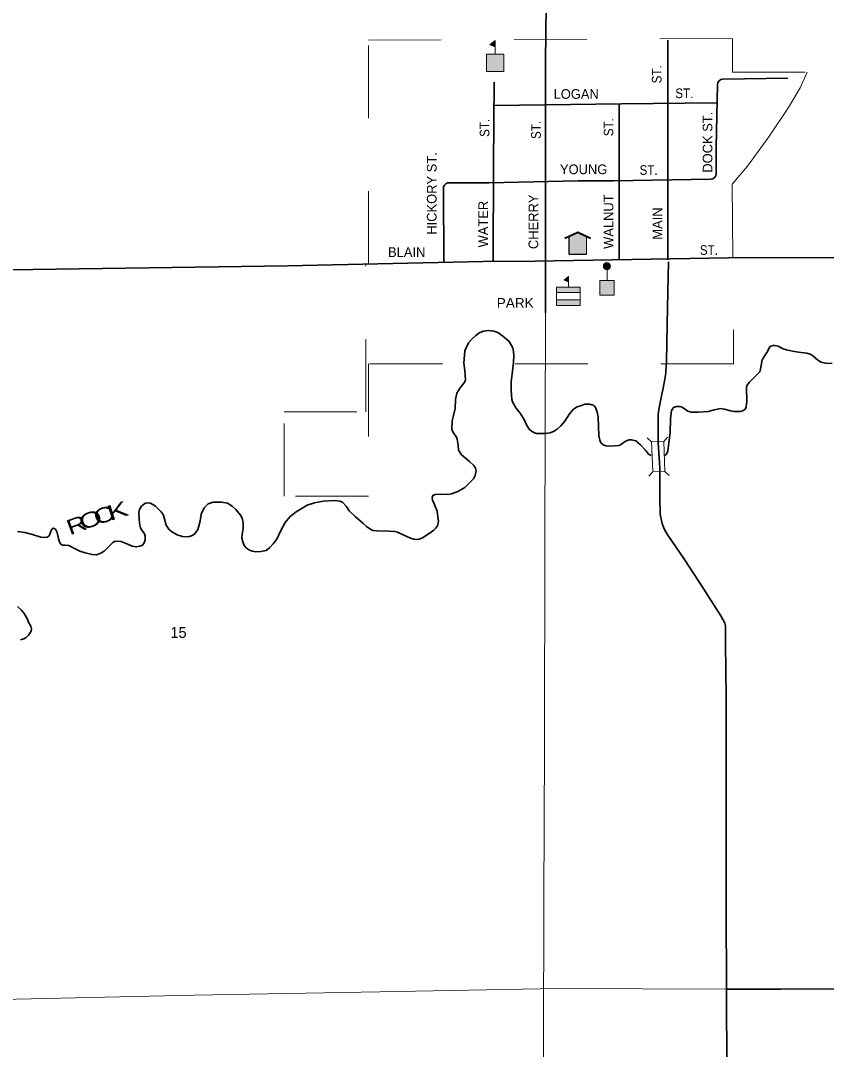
# Model space of a CAD drawing. Extents: x 211 to 6450, y -1095 to 62.
# Drawn here: x 6447.165 to 6448.271, y -1094.209 to -1092.797 of the extents above; entities that cross this region are included whole.
import ezdxf
from ezdxf.enums import TextEntityAlignment as Align

# ---------------------------------------------------------------- set-up
doc = ezdxf.new("R2010")
doc.units = 0
doc.header["$LTSCALE"] = 0.0075
doc.linetypes.add('LONG_DASHED', pattern=[7.5, 6, -1.5])
for name, color, linetype, lineweight in [('14', 7, 'Continuous', 35), ('15', 7, 'Continuous', 13), ('21', 7, 'Continuous', 13), ('25', 7, 'Continuous', 25), ('31', 7, 'Continuous', 13), ('32', 7, 'Continuous', 13), ('35', 7, 'Continuous', 13), ('36', 7, 'Continuous', 13), ('4', 7, 'LONG_DASHED', 13)]:
    doc.layers.add(name, color=color, linetype=linetype, lineweight=lineweight)
for name, color, linetype in [('29', 7, 'Continuous'), ('45', 7, 'Continuous'), ('47', 7, 'Continuous'), ('49', 7, 'Continuous')]:
    doc.layers.add(name, color=color, linetype=linetype)

msp = doc.modelspace()

# ---------------------------------------------------------------- hatches: boundary and pattern name
at = {"layer": '31'}
for points in [[(6447.970132, -1093.139061, 1), (6447.969706, -1093.12926, 1)], [(6447.960417, -1093.174242), (6447.960417, -1093.153977), (6447.979924, -1093.153977), (6447.979924, -1093.174242)]]:
    msp.add_hatch(color=256, dxfattribs=at).paths.add_polyline_path(points)
at = {"layer": '32'}
for points in [[(6447.816288, -1092.833333), (6447.80928, -1092.830492), (6447.816288, -1092.824432)], [(6447.804356, -1092.867235), (6447.804356, -1092.843182), (6447.828409, -1092.843182), (6447.828409, -1092.867235)]]:
    msp.add_hatch(color=256, dxfattribs=at).paths.add_polyline_path(points)
at = {"layer": '35'}
for points in [[(6447.917045, -1093.155871), (6447.917045, -1093.148295), (6447.911174, -1093.153409)], [(6447.933333, -1093.162879), (6447.933333, -1093.170455), (6447.900568, -1093.170455), (6447.900568, -1093.162879)], [(6447.933333, -1093.180682), (6447.933333, -1093.188258), (6447.900568, -1093.188258), (6447.900568, -1093.180682)]]:
    msp.add_hatch(color=256, dxfattribs=at).paths.add_polyline_path(points)
at = {"layer": '36'}
msp.add_hatch(color=256, dxfattribs=at).paths.add_polyline_path([(6447.930303, -1093.087879), (6447.917992, -1093.093371), (6447.917992, -1093.118182), (6447.942045, -1093.118182), (6447.942045, -1093.093371)])

# ---------------------------------------------------------------- linework, layer by layer
at = {"layer": '14'}
for p, q in [((6448.053409, -1093.125379), (6448.053409, -1092.824053)), ((6448.129167, -1092.877462), (6448.218371, -1092.876326)), ((6447.986742, -1093.125379), (6447.986742, -1092.911553)), ((6447.745455, -1093.027462), (6447.746023, -1093.128788))]:
    msp.add_line(p, q, dxfattribs=at)
for points in [[(6447.869886, -1091.307197), (6447.870265, -1091.360795), (6447.871212, -1091.466667), (6447.873295, -1091.581439), (6447.876515, -1091.797348), (6447.881818, -1092.087879), (6447.883902, -1092.317992), (6447.888447, -1092.621591), (6447.885417, -1092.85322), (6447.885417, -1093.198674)], [(6447.813636, -1093.127652), (6447.814394, -1092.994318), (6447.814962, -1092.881818)], [(6448.119886, -1093.007386), (6448.120076, -1092.970833), (6448.12178, -1092.884848)], [(6448.121212, -1092.910227), (6447.989962, -1092.911553), (6447.814583, -1092.913826)], [(6447.75303, -1093.019886), (6447.807955, -1093.019886), (6447.930303, -1093.017235), (6447.979167, -1093.017045), (6448.112311, -1093.014962)], [(6446.412879, -1093.147159), (6446.501894, -1093.147159), (6446.77197, -1093.143182), (6446.910606, -1093.141856), (6447.149811, -1093.139205), (6447.531439, -1093.133712), (6447.799811, -1093.127652), (6447.870833, -1093.127273), (6448.137121, -1093.122917), (6448.366477, -1093.122159), (6448.820076, -1093.122538), (6449.10947, -1093.121591), (6449.845833, -1093.118939)], [(6448.054545, -1093.12822), (6448.05303, -1093.191098), (6448.051894, -1093.264583), (6448.050947, -1093.279735), (6448.05, -1093.286932), (6448.046591, -1093.303788), (6448.044318, -1093.314583), (6448.041288, -1093.330871), (6448.040341, -1093.337311), (6448.04053, -1093.376515), (6448.042614, -1093.411174), (6448.042803, -1093.429735), (6448.042803, -1093.454356), (6448.042992, -1093.472538), (6448.043182, -1093.474621), (6448.043939, -1093.479167), (6448.046023, -1093.487311), (6448.048295, -1093.493939), (6448.050947, -1093.498864), (6448.053598, -1093.503409), (6448.076705, -1093.536932), (6448.10303, -1093.577652), (6448.126326, -1093.614394), (6448.132008, -1093.624432), (6448.132576, -1093.62803), (6448.132955, -1093.652273), (6448.133712, -1093.725379), (6448.133712, -1093.858144), (6448.133902, -1093.993939), (6448.134091, -1094.147727), (6448.135227, -1094.291098)], [(6448.133902, -1094.126705), (6448.208902, -1094.126515), (6448.47178, -1094.125947), (6448.720076, -1094.125758), (6448.868561, -1094.126705)]]:
    msp.add_lwpolyline(points, dxfattribs=at)
for centre, start, end in [((6448.129332, -1092.884993), 90.92395, 179.23968), ((6448.112298, -1093.007297), 270.80282, 359.94693), ((6447.753043, -1093.027462), 90, 180.26301)]:
    msp.add_arc(centre, 0.007576, start, end, dxfattribs=at)
at = {"layer": '15'}
for points in [[(6447.885417, -1093.198674), (6447.884659, -1093.513258), (6447.884091, -1093.794129), (6447.883333, -1094.003788), (6447.882765, -1094.202841), (6447.88428, -1094.386742), (6447.885038, -1094.573295), (6447.885038, -1094.643371)], [(6446.15322, -1094.160038), (6446.239015, -1094.159091), (6446.60625, -1094.151515), (6446.914583, -1094.145833), (6447.402462, -1094.135038), (6447.658144, -1094.130303), (6447.902462, -1094.125758), (6448.133902, -1094.126705)]]:
    msp.add_lwpolyline(points, dxfattribs=at)
at = {"layer": '21'}
for p, q in [((6448.03125, -1093.375379), (6448.025379, -1093.370076)), ((6448.05322, -1093.368939), (6448.047917, -1093.374811)), ((6448.032765, -1093.416477), (6448.027462, -1093.422348)), ((6448.055492, -1093.421402), (6448.049621, -1093.416098))]:
    msp.add_line(p, q, dxfattribs=at)
msp.add_lwpolyline([(6448.032765, -1093.416477), (6448.03125, -1093.375379), (6448.047917, -1093.374811), (6448.049621, -1093.416098)], close=True, dxfattribs=at)
msp.add_lwpolyline([(6448.032765, -1093.416477), (6448.03125, -1093.375379), (6448.047917, -1093.374811), (6448.049621, -1093.416098)], close=True, dxfattribs=at)
at = {"layer": '25', "lineweight": 35}
for points in [[(6447.736742, -1093.470644), (6447.734659, -1093.465152), (6447.732576, -1093.460606), (6447.730303, -1093.455492), (6447.729735, -1093.451705), (6447.730682, -1093.448864), (6447.73428, -1093.447538), (6447.741477, -1093.447159), (6447.751515, -1093.447727), (6447.756439, -1093.44678), (6447.764962, -1093.44375), (6447.774811, -1093.438258), (6447.781439, -1093.431439), (6447.786553, -1093.426326), (6447.789015, -1093.421402), (6447.790152, -1093.415341), (6447.789583, -1093.411364), (6447.787121, -1093.407955), (6447.781061, -1093.402462), (6447.775568, -1093.397727), (6447.770265, -1093.393182), (6447.766288, -1093.386742), (6447.76572, -1093.379924), (6447.764205, -1093.371591), (6447.763258, -1093.369129), (6447.760038, -1093.364583), (6447.758144, -1093.361553), (6447.757008, -1093.357765), (6447.757386, -1093.346591), (6447.758902, -1093.340909), (6447.761364, -1093.329735), (6447.762121, -1093.317045), (6447.763826, -1093.308523), (6447.768371, -1093.301136), (6447.771591, -1093.297348), (6447.774811, -1093.293182), (6447.775568, -1093.290341), (6447.774621, -1093.277273), (6447.773485, -1093.267424), (6447.774811, -1093.250568), (6447.776515, -1093.246402), (6447.779735, -1093.239583), (6447.78447, -1093.23428), (6447.789773, -1093.229356), (6447.793939, -1093.226326), (6447.799811, -1093.223295), (6447.807197, -1093.222538), (6447.814773, -1093.223295), (6447.821023, -1093.225947), (6447.829167, -1093.232008), (6447.835606, -1093.237689), (6447.84053, -1093.246402), (6447.841856, -1093.251515), (6447.842235, -1093.257008)], [(6448.049432, -1093.393939), (6448.050758, -1093.392992), (6448.052841, -1093.390341), (6448.053409, -1093.387879), (6448.056629, -1093.3625), (6448.057197, -1093.343939), (6448.058523, -1093.332386), (6448.061364, -1093.32822), (6448.065341, -1093.326894), (6448.070265, -1093.326894), (6448.073106, -1093.327841), (6448.07803, -1093.331061), (6448.080871, -1093.333144), (6448.085795, -1093.334659), (6448.095265, -1093.33447), (6448.109659, -1093.333523), (6448.117424, -1093.331439), (6448.122159, -1093.330303), (6448.125758, -1093.329735), (6448.131439, -1093.330492), (6448.139583, -1093.332955), (6448.145076, -1093.333902), (6448.15303, -1093.333902), (6448.156629, -1093.332955), (6448.160038, -1093.330114), (6448.160985, -1093.327273), (6448.161932, -1093.320076), (6448.161553, -1093.301326), (6448.162121, -1093.297917), (6448.16553, -1093.293371), (6448.175947, -1093.283523), (6448.179924, -1093.279167), (6448.180492, -1093.277462), (6448.182008, -1093.268182), (6448.182765, -1093.264394), (6448.184659, -1093.260417), (6448.188068, -1093.254735), (6448.190152, -1093.252273), (6448.190909, -1093.250189), (6448.192235, -1093.247727), (6448.193182, -1093.245644), (6448.195265, -1093.244129), (6448.198295, -1093.243182), (6448.200758, -1093.243182), (6448.204924, -1093.244129)], [(6448.204924, -1093.244129), (6448.208144, -1093.246023), (6448.211932, -1093.247917), (6448.216667, -1093.249053), (6448.224811, -1093.251136), (6448.233144, -1093.252462), (6448.244318, -1093.253788), (6448.249053, -1093.254924), (6448.252462, -1093.256818), (6448.25947, -1093.263258), (6448.264205, -1093.266098), (6448.270076, -1093.267424), (6448.279167, -1093.267803)], [(6447.842235, -1093.257008), (6447.841856, -1093.266288), (6447.839962, -1093.281818), (6447.838447, -1093.292803), (6447.838258, -1093.305114), (6447.839205, -1093.317424), (6447.840341, -1093.320644), (6447.844886, -1093.328598), (6447.849053, -1093.333712), (6447.851894, -1093.337311), (6447.856818, -1093.345833), (6447.860038, -1093.352841), (6447.863258, -1093.358144), (6447.866288, -1093.360795), (6447.870265, -1093.362879), (6447.873295, -1093.363826), (6447.88447, -1093.364015), (6447.892045, -1093.362879), (6447.897348, -1093.360795), (6447.901705, -1093.358144), (6447.906629, -1093.353598), (6447.912311, -1093.34678), (6447.91875, -1093.336932), (6447.924242, -1093.330303), (6447.928977, -1093.327273), (6447.934848, -1093.325379), (6447.939773, -1093.323864), (6447.942614, -1093.323485), (6447.946212, -1093.323674), (6447.951136, -1093.325), (6447.953409, -1093.326894), (6447.954924, -1093.328977), (6447.956629, -1093.33447), (6447.957955, -1093.340909), (6447.958712, -1093.367235), (6447.960038, -1093.372917), (6447.961742, -1093.376515), (6447.964962, -1093.379545), (6447.96875, -1093.380871), (6447.974053, -1093.381439), (6447.986742, -1093.380492), (6447.990152, -1093.378598), (6447.994129, -1093.375568), (6447.997917, -1093.373674), (6448.000568, -1093.372727), (6448.003788, -1093.372727), (6448.00947, -1093.374053), (6448.015909, -1093.379545), (6448.022727, -1093.386932), (6448.027083, -1093.392235), (6448.030492, -1093.394318)], [(6447.192424, -1093.50625), (6447.197538, -1093.506818), (6447.201136, -1093.506061), (6447.203977, -1093.504167), (6447.205492, -1093.500947), (6447.207197, -1093.496212), (6447.208523, -1093.494318), (6447.209848, -1093.49375), (6447.210985, -1093.494129), (6447.212879, -1093.495455), (6447.214962, -1093.5), (6447.216856, -1093.508333), (6447.21875, -1093.513826), (6447.221023, -1093.516856), (6447.222159, -1093.517235), (6447.226136, -1093.517235), (6447.230871, -1093.517424), (6447.232955, -1093.518371), (6447.239773, -1093.522159), (6447.246023, -1093.525379), (6447.253409, -1093.527841), (6447.262879, -1093.530114), (6447.26875, -1093.530303), (6447.273864, -1093.528788), (6447.279545, -1093.525379), (6447.286932, -1093.517992), (6447.291288, -1093.513636), (6447.29375, -1093.512311), (6447.29697, -1093.511742), (6447.302841, -1093.512311), (6447.308144, -1093.514583), (6447.313068, -1093.516477), (6447.317803, -1093.518371), (6447.323295, -1093.519508), (6447.328598, -1093.518371), (6447.332008, -1093.517045), (6447.33428, -1093.514015), (6447.335985, -1093.510038), (6447.335795, -1093.504924), (6447.334848, -1093.501515), (6447.331439, -1093.496402), (6447.329356, -1093.493182), (6447.32803, -1093.486932), (6447.327462, -1093.480682), (6447.327273, -1093.472348), (6447.32803, -1093.468371), (6447.330871, -1093.463826), (6447.335417, -1093.459848), (6447.338636, -1093.458902), (6447.342992, -1093.45947), (6447.349811, -1093.463447), (6447.357576, -1093.471402), (6447.360606, -1093.475), (6447.361553, -1093.477652), (6447.363447, -1093.484659), (6447.364773, -1093.489583), (6447.368371, -1093.495265), (6447.372159, -1093.498295), (6447.379735, -1093.502841), (6447.387121, -1093.505492), (6447.395076, -1093.505682), (6447.399432, -1093.504545), (6447.403598, -1093.501894), (6447.407955, -1093.495833), (6447.411364, -1093.48447), (6447.412879, -1093.474811), (6447.417045, -1093.465909), (6447.422348, -1093.460606), (6447.429356, -1093.457955), (6447.44072, -1093.457955), (6447.448674, -1093.45947), (6447.455303, -1093.463636), (6447.460417, -1093.468371), (6447.466856, -1093.476136), (6447.469129, -1093.480303), (6447.470455, -1093.486553), (6447.470455, -1093.494318), (6447.468939, -1093.502083), (6447.46875, -1093.507765), (6447.469886, -1093.5125), (6447.47178, -1093.517614), (6447.475, -1093.521212), (6447.479167, -1093.523864), (6447.483333, -1093.525379), (6447.487879, -1093.526136), (6447.494697, -1093.525947), (6447.501894, -1093.524621), (6447.506818, -1093.520265), (6447.511364, -1093.51553), (6447.516477, -1093.509091), (6447.521591, -1093.497917), (6447.52803, -1093.485985), (6447.534848, -1093.477652), (6447.543371, -1093.471591), (6447.547727, -1093.46875), (6447.558333, -1093.462311), (6447.568182, -1093.458902), (6447.580303, -1093.457008), (6447.596402, -1093.456061), (6447.60322, -1093.456629), (6447.606818, -1093.458144)], [(6447.606818, -1093.458144), (6447.611742, -1093.463636), (6447.616098, -1093.470076), (6447.624242, -1093.477841), (6447.634659, -1093.487121), (6447.639773, -1093.491667), (6447.645644, -1093.495833), (6447.648864, -1093.49697), (6447.653598, -1093.497727)], [(6447.653598, -1093.497727), (6447.670833, -1093.498106), (6447.67822, -1093.498295), (6447.682197, -1093.499432), (6447.690152, -1093.50303), (6447.7, -1093.507576), (6447.704924, -1093.509091), (6447.707765, -1093.50928), (6447.711932, -1093.509091), (6447.716477, -1093.507197), (6447.725947, -1093.501136), (6447.732386, -1093.496591), (6447.734659, -1093.494318), (6447.737121, -1093.49053), (6447.737879, -1093.488258), (6447.738636, -1093.484848), (6447.737879, -1093.478409), (6447.736742, -1093.470644)], [(6447.160417, -1093.498295), (6447.170644, -1093.499621), (6447.18125, -1093.502652), (6447.192424, -1093.50625)], [(6447.164394, -1093.647159), (6447.168939, -1093.645644), (6447.172159, -1093.643939), (6447.175758, -1093.64053), (6447.179167, -1093.635417), (6447.179545, -1093.632197), (6447.178977, -1093.628598), (6447.175758, -1093.622727), (6447.173674, -1093.617992), (6447.169697, -1093.610985), (6447.165909, -1093.606439), (6447.160606, -1093.601515)]]:
    msp.add_lwpolyline(points, dxfattribs=at)
at = {"layer": '31'}
msp.add_line((6447.970265, -1093.154545), (6447.970265, -1093.138826), dxfattribs=at)
msp.add_lwpolyline([(6447.960417, -1093.174242), (6447.960417, -1093.153977), (6447.979924, -1093.153977), (6447.979924, -1093.174242)], close=True, dxfattribs=at)
msp.add_circle((6447.969919, -1093.13416), 0.004905, dxfattribs=at)
at = {"layer": '32'}
msp.add_line((6447.816477, -1092.843182), (6447.816477, -1092.833333), dxfattribs=at)
for points in [[(6447.816288, -1092.833333), (6447.80928, -1092.830492), (6447.816288, -1092.824432)], [(6447.804356, -1092.867235), (6447.804356, -1092.843182), (6447.828409, -1092.843182), (6447.828409, -1092.867235)]]:
    msp.add_lwpolyline(points, close=True, dxfattribs=at)
at = {"layer": '35'}
msp.add_line((6447.917045, -1093.162689), (6447.917045, -1093.155871), dxfattribs=at)
at = {"layer": '35', "lineweight": 40}
msp.add_lwpolyline([(6447.912121, -1093.095644), (6447.930114, -1093.087689), (6447.947159, -1093.095644)], dxfattribs=at)
at = {"layer": '35'}
for points in [[(6447.92178, -1093.117992), (6447.917803, -1093.117992), (6447.917803, -1093.093182)], [(6447.941856, -1093.093182), (6447.941856, -1093.117992), (6447.921591, -1093.117992)], [(6447.933333, -1093.172538), (6447.933333, -1093.170455), (6447.900568, -1093.170455), (6447.900568, -1093.180682), (6447.933333, -1093.180682), (6447.933333, -1093.172159)]]:
    msp.add_lwpolyline(points, dxfattribs=at)
for points in [[(6447.917045, -1093.155871), (6447.917045, -1093.148295), (6447.911174, -1093.153409)], [(6447.933333, -1093.162879), (6447.933333, -1093.170455), (6447.900568, -1093.170455), (6447.900568, -1093.162879)], [(6447.933333, -1093.180682), (6447.933333, -1093.188258), (6447.900568, -1093.188258), (6447.900568, -1093.180682)]]:
    msp.add_lwpolyline(points, close=True, dxfattribs=at)
at = {"layer": '36'}
msp.add_lwpolyline([(6447.930303, -1093.087879), (6447.917992, -1093.093371), (6447.917992, -1093.118182), (6447.942045, -1093.118182), (6447.942045, -1093.093371)], close=True, dxfattribs=at)
at = {"layer": '4'}
msp.add_lwpolyline([(6447.642424, -1093.13125), (6447.642424, -1092.824053), (6448.142235, -1092.821591), (6448.142235, -1092.867992), (6448.245076, -1092.867992), (6448.235417, -1092.889583), (6448.219508, -1092.916288), (6448.192235, -1092.956629), (6448.162879, -1092.99697), (6448.142045, -1093.02178), (6448.143939, -1093.268182), (6447.642424, -1093.268182), (6447.642424, -1093.45), (6447.526705, -1093.45), (6447.526705, -1093.33428), (6447.639015, -1093.33428), (6447.639015, -1093.13125)], close=True, dxfattribs=at)

# ---------------------------------------------------------------- texts
at = {"layer": '29'}
for s, rotation, width, p in [('K', 17.506, 1.55, (6447.300939, -1093.479852)), ('O', 20.16, 1.45, (6447.264308, -1093.491837)), ('C', 17.506, 1.4, (6447.282189, -1093.485723)), ('R', 20.16, 1.35, (6447.245084, -1093.499126))]:
    msp.add_text(s, height=0.02083, rotation=rotation, dxfattribs=dict(at, width=width)).set_placement(p, align=Align.CENTER)
at = {"layer": '45'}
msp.add_text('15', height=0.01496, dxfattribs=at).set_placement((6447.381629, -1093.644508), align=Align.CENTER)
at = {"layer": '47', "width": 1.05}
msp.add_text('PARK', height=0.01326, dxfattribs=at).set_placement((6447.844034, -1093.191288), align=Align.CENTER)
at = {"layer": '49', "width": 0.9}
for p in [(6448.044886, -1092.870928), (6447.808523, -1092.944413), (6447.879167, -1092.947254), (6447.978788, -1092.943466)]:
    msp.add_text('ST.', height=0.01326, rotation=90, dxfattribs=at).set_placement(p, align=Align.CENTER)
at = {"layer": '49'}
for s, p in [('LOGAN', (6447.927746, -1092.904545)), ('YOUNG', (6447.937973, -1093.007955)), ('BLAIN', (6447.694981, -1093.121591))]:
    msp.add_text(s, height=0.01326, dxfattribs=at).set_placement(p, align=Align.CENTER)
at = {"layer": '49', "width": 0.9}
for p in [(6448.076231, -1092.903598), (6448.027178, -1093.008902), (6448.109943, -1093.11875)]:
    msp.add_text('ST.', height=0.01326, dxfattribs=at).set_placement(p, align=Align.CENTER)
at = {"layer": '49'}
for s, p in [('DOCK ST.', (6448.114773, -1092.96411)), ('HICKORY ST.', (6447.735985, -1093.03447)), ('CHERRY', (6447.875568, -1093.07339)), ('WALNUT', (6447.978788, -1093.073106)), ('WATER', (6447.806629, -1093.076515)), ('MAIN', (6448.045833, -1093.075758))]:
    msp.add_text(s, height=0.01326, rotation=90, dxfattribs=at).set_placement(p, align=Align.CENTER)

doc.saveas('drawing.dxf')
